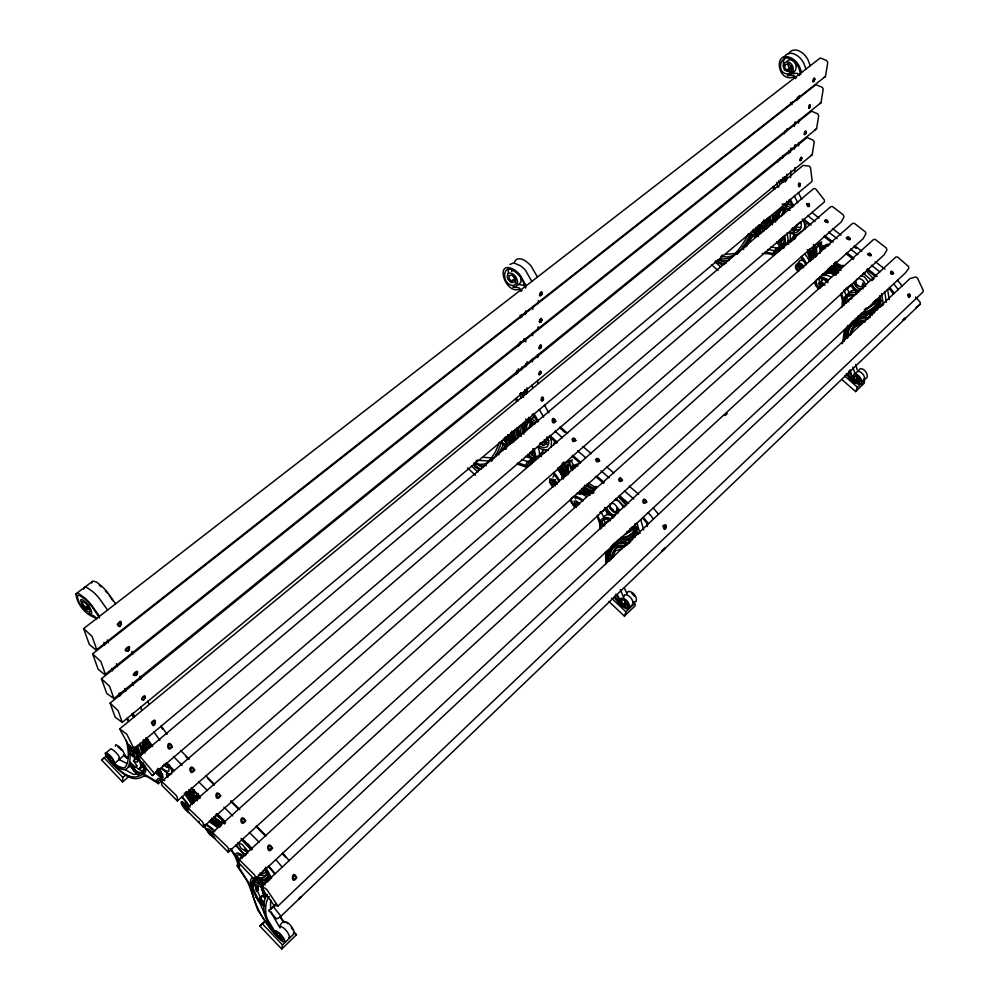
<?xml version="1.0" encoding="UTF-8"?>
<svg xmlns="http://www.w3.org/2000/svg" width="999" height="999" viewBox="0 0 999 999"><rect width="100%" height="100%" fill="white"/><g stroke="black" fill="none" stroke-linecap="round" stroke-linejoin="round"><path stroke-width="1.5" d="M607.08 562.362L607.08 556.48A41.371 19.93 47.7 0 0 606.543 551.298M177.335 800.936L177.347 797.264L176.036 795.204L161.638 781.418L161.713 785.152L177.335 800.936L841.295 221.928L843.993 216.883L843.443 215.01L832.442 206.481L830.818 206.643L161.638 781.418M525.724 366.77L525.736 363.661M525.786 341.895L525.799 338.786M525.861 313.898L525.874 310.789M527.085 364.635L527.097 361.563M785.152 182.043L785.226 177.173M786.45 180.944L786.887 174.101M818.868 278.684L819.779 282.68M532.43 361.838L532.455 358.753M532.617 335.664L532.642 332.58M532.804 309.478L532.817 306.406M790.521 177.585L790.971 170.742M543.394 399.15C541.695 394.081 540.846 404.22 543.531 399.088C541.733 391.895 539.235 405.369 543.431 399.675M537.762 357.517L537.787 354.433M538.049 329.782L538.086 326.71M538.324 303.609L538.361 300.524M293.306 932.966L294.505 932.741C292.994 927.197 284.578 914.997 279.757 926.198L280.045 927.609M190.921 793.056L192.832 796.028L192.245 796.54L189.548 792.369L189.798 791.058L192.532 791.558L197.34 799.5L196.753 800.012L197.153 798.501L198.926 798.613M187.562 807.504L187.5 811.126L203.284 827.072L863.099 238.749L865.896 233.741L865.346 231.88L854.27 223.277L852.609 223.426L187.562 807.504L202.148 821.478L203.446 823.538L203.284 827.072M198.214 798.725L198.227 797.776M799.175 270.504C796.153 269.218 795.941 262.725 800.162 264.698A3.284 2.185 48.6 0 1 802.01 266.508L801.71 268.419L799.687 267.382L799.724 265.759L801.348 264.335L801.31 265.959L802.634 267.02M615.222 551.323A31.693 15.572 46.3 0 0 613.448 557.03L612.25 558.166L612.325 554.47A30.907 15.172 46.4 0 1 617.732 547.564L623.613 547.265M810.102 261.463L810.139 259.553M613.448 557.03L613.523 553.334A30.882 15.197 46.4 0 1 618.943 546.428L624.825 546.128M608.915 554.932L609.69 551.173A39.673 19.493 46.3 0 1 615.559 544.205M530.232 452.11A11.176 5.495 49.7 0 1 530.269 452.784L531.905 454.657L531.93 453.833A13.624 6.693 49.7 0 0 531.568 451.261M531.905 454.657L533.616 452.397A13.611 6.706 49.7 0 0 533.241 449.825M863.885 287.337L862.986 282.917L861.937 286.276L860.364 286.8L856.767 284.965L855.519 281.194L857.592 278.733C862.012 277.834 865.434 282.38 865.658 286.426M520.067 318.082L520.192 315.16M770.067 224.6L770.591 216.608L769.267 219.58L768.868 226.748M771.403 223.489L771.515 220.717M521.565 317.495L521.69 314.573M525.237 314.585L525.374 311.676M547.04 436.813L546.103 439.622L544.63 439.772M212.512 832.617L212.312 836.126L228.272 852.247L884.028 254.895L886.925 249.937L886.388 248.077L875.211 239.398L873.526 239.535L212.512 832.617L227.285 846.777L228.571 848.825L228.272 852.247M520.104 344.43L520.279 341.646M523.726 341.546L523.901 338.761M798.376 263.586C797.926 260.177 802.397 259.403 804.357 261.551M798.488 264.398L799.737 267.957M772.377 214.847L772.989 222.128M518.531 346.291L518.706 343.544M773.701 213.736L774.312 221.016M843.843 305.682L843.293 298.251L841.295 293.082M122.827 777.422L104.108 757.791L101.611 759.977L122.502 781.905L122.827 777.422L125.974 774.762M600.049 529.32L599.525 522.839L597.627 517.869M516.433 374.413L516.758 370.479M518.019 372.727L518.356 368.781M129.346 649.013C129.146 644.929 124.138 651.548 128.009 650.836M521.565 369.842L521.803 367.207M801.822 158.479C801.523 153.421 797.926 164.348 801.473 159.553M806.118 132.343C806.093 127.173 801.985 137.737 805.581 133.754M810.439 106.019C809.402 100.762 807.105 113.312 810.351 106.169M542.057 293.656C542.182 287.275 536.763 298.813 541.358 295.192M814.797 79.533C814.759 74.076 810.576 85.115 814.235 81.019M541.72 320.292C541.583 313.923 536.613 326.099 541.271 321.466M541.383 346.641C541.495 340.622 536.276 351.648 540.709 348.102M541.046 372.702C540.809 369.23 537.612 375.986 540.384 374.126M806.205 223.414L804.894 229.096M145.155 697.839C145.167 694.342 140.384 699.55 143.519 699.725M518.044 437.874L517.357 430.706L518.194 427.909L518.881 435.876M820.092 253.334L819.879 248.351L818.768 245.742L819.754 244.88M214.585 818.218L220.954 823.638L223.376 820.579M222.977 821.815L223.089 820.841L216.221 815.072L216.408 813.673M794.605 171.453L795.042 167.407M816.133 256.144L815.946 250.487L813.411 244.543M816.782 255.569L816.583 247.427L818.656 245.092M846.49 296.466L847.651 293.843A17.732 11.938 46 0 1 850.499 292.445L856.343 292.357M855.544 374.101C857.841 365.821 869.917 379.17 861.925 381.78M855.756 375.112L856.081 377.21L857.679 378.821M858.303 371.453C861.175 362.375 873.476 378.871 863.373 379.17M790.559 242.37C790.771 231.868 811.038 234.603 802.784 219.743M781.168 216.171L783.541 210.202L787.249 208.441M782.504 215.047L784.877 209.078M783.828 213.936L786.213 207.967M764.035 219.705L763.736 231.643M842.469 343.706L844.018 333.129A34.903 22.79 47 0 0 844.255 329.845M844.267 341.321L845.379 333.766A36.688 23.964 47 0 0 845.591 328.546M788.698 153.671L789.185 150.612M797.065 100.15L797.539 97.09M790.271 152.56L790.996 147.952M794.38 126.411L795.104 121.791M798.725 98.714L799.212 95.629M794.405 149.213L795.142 144.593M798.563 123.064L799.05 119.98M798.513 145.879L799.013 142.795M812.162 154.77L814.235 142.008L813.223 140.185L807.142 137.55L110.115 703.134L115.21 717.232L122.29 722.377L812.162 154.77L810.738 155.507M816.57 128.834L818.705 115.672L817.681 113.811L811.5 111.189L101.436 678.733L106.743 693.431L113.936 698.563L816.57 128.834L815.134 129.608M821.003 102.71L823.213 89.148L822.177 87.263L815.883 84.665L92.607 653.883L98.127 669.193L104.583 674.512L105.432 674.325L821.003 102.71L819.542 103.534M825.474 76.448L827.746 62.487L826.685 60.552L820.304 57.967L83.616 628.596L89.373 644.542L95.929 649.899L96.778 649.662L825.474 76.448L823.975 77.31M859.19 324.076L856.28 325.686A28.047 18.594 44.7 0 0 851.198 334.091L850.249 334.965L850.886 331.168A27.335 18.132 44.7 0 1 857.629 323.226L865.221 321.903M851.198 334.091L851.835 330.282A27.323 18.144 44.7 0 1 858.578 322.34L864.822 321.091M847.689 331.743L848.601 328.221A35.102 23.289 44.6 0 1 855.831 320.142L863.348 318.044L867.631 318.119A8.954 6.006 45.2 0 0 865.658 320.13L861.463 320.354L854.257 323.002A35.564 23.564 44.5 0 0 847.701 331.743L847.377 332.03M508.441 268.893L508.229 273.102M115.522 603.733L106.905 591.595A20.654 5.569 50.7 0 0 100.887 585.489L96.591 582.13L93.032 580.968L75.936 593.856C76.773 603.92 85.315 614.335 94.855 617.644A2.672 0.687 50.6 0 1 96.578 619.43M281.743 949.05L282.53 944.942L294.643 933.191L296.466 934.752L281.743 949.05L259.752 925.973L265.047 920.916M779.62 239.373A9.89 6.581 50.1 0 1 779.557 240.047L779.407 240.834L780.993 241.708L781.168 240.859A12.05 8.017 50.1 0 0 781.168 238.311M780.993 241.708L782.479 239.735A12.038 8.017 50.1 0 0 782.479 237.188M790.296 105.332L790.871 102.41M791.957 104.545L792.532 101.611M857.716 380.144L859.802 379.732L860.102 378.696L858.828 376.273L857.017 379.145C856.755 382.829 851.735 376.061 855.481 375.437C859.652 374.737 862.936 383.141 857.479 383.141A4.745 3.059 44.6 0 1 854.307 381.63L847.202 373.401M83.754 589.11L84.977 587.087L86.488 587.275L92.807 591.658A20.717 5.47 50.7 0 1 98.826 597.789L107.505 609.939M800.236 185.04C798.201 191.059 797.639 179.683 800.174 183.978M91.783 583.016L92.083 581.605M786.288 131.643L786.887 128.834M814.709 79.908C814.797 75.799 811.837 83.991 814.422 80.682M267.72 875.923L267.794 875.199A12.263 2.947 48 0 1 268.007 874.375L267.794 871.877M810.364 106.381C810.226 102.285 807.716 111.101 810.177 106.706M806.043 132.692L806.143 131.955M801.747 158.829C802.035 155.195 798.925 162.088 801.298 159.865M842.02 307.08L842.432 300.537L841.17 295.754M784.327 133.729L784.939 130.956M552.884 477.097L554.258 475.274L556.206 475.549M551.123 447.09L551.548 441.546L549.537 435.801M777.771 162.25L778.408 159.578M553.883 444.717L554.482 442.207M779.707 160.315L780.356 157.642M541.957 294.081C542.307 289.161 538.149 297.702 541.595 294.867M782.454 158.092L783.104 155.407M541.62 320.691L541.808 319.955M541.283 347.028L541.47 346.303M540.958 373.077C540.709 366.183 536.488 379.707 540.996 372.902M531.031 422.814L530.606 427.048M528.271 418.394A22.015 11.214 50.2 0 0 530.544 420.229L534.278 416.208L532.092 414.448M530.544 420.229L534.278 416.208M239.36 859.777L238.549 862.674L254.583 879.47L905.469 272.864L908.853 268.269L908.441 266.408L897.614 257.018L895.866 257.005L239.36 859.777L254.308 874.687L255.482 876.66L254.583 879.47M505.831 441.845A2.585 1.261 50 0 1 504.37 440.422L503.796 439.235L501.261 442.594A193.419 90.01 53.3 0 1 493.331 458.941M563.836 461.95L566.733 468.668L565.159 463.836L566.957 462.425L569.43 462.3L572.377 459.715M743.656 249.475L743.843 248.801M567.894 464.098L568.993 473.289M516.033 277.297L512.037 281.243L509.028 278.808L509.053 275.662L512.087 275.075L515.459 278.571L515.884 283.629L514.398 285.252L512.062 285.427C501.136 283.679 502.609 262.163 514.335 271.278A15.447 8.342 52.8 0 1 519.842 276.348L522.814 280.719L525.511 287.762M604.12 517.182L604.894 515.746A20.067 10.027 47.2 0 1 607.454 514.76L611.888 515.147M604.058 519.055L605.069 522.889A4.046 2.023 47.5 0 0 605.756 523.676M607.392 514.185L608.94 512.312M145.03 698.251C146.678 691.233 137.625 701.648 143.868 699.587M821.315 281.056L821.727 279.782L824.15 279.283L827.896 282.729M821.653 282.093L822.152 284.24L824.212 284.203M806.031 132.467L805.631 133.516M879.595 296.703L878.933 298.713A22.627 15.435 46.5 0 1 874.425 303.746L867.507 308.691L864.31 309.553M118.556 759.053C121.828 757.529 113.961 749.824 110.901 748.75L105.182 753.533L106.781 757.18L110.627 762.037A35.864 7.942 49.5 0 0 118.007 769.205C124.763 775.511 133.791 782.342 143.357 776.31A45.604 10.277 48.9 0 1 148.102 777.122L158.366 783.641L162.462 780.132M624.437 616.171L625.948 611.825L634.865 603.171L635.277 605.631L624.437 616.171L608.953 601.535M800.162 185.414C798.9 188.449 798.051 182.505 800.062 183.716M627.285 592.682L628.096 591.458C632.754 590.909 637.562 596.89 636.263 601.336L633.279 602.06M801.36 259.977L802.297 258.354M126.224 740.346A222.727 48.551 50.9 0 1 125.399 766.895A42.62 9.428 49.7 0 1 122.865 767.856L118.519 766.383L112.725 762.624L108.204 756.917L110.652 758.229C107.218 757.929 114.798 764.385 113.099 760.439C112.437 757.529 103.996 751.173 107.742 757.704A6.056 1.324 49.5 0 0 110.689 761.413C119.68 767.669 109.977 753.134 105.906 752.884L105.357 752.996M542.007 293.918L541.495 295.055M541.67 320.529L540.834 322.078M573.039 469.455L575.362 466.845M541.333 346.853L540.834 347.939M114.685 763.386L124.775 754.682L122.727 750.636L119.218 746.777L115.872 744.63L115.297 746.216M783.478 204.87A19.393 13.312 51.1 0 0 785.601 206.381L788.773 202.947L786.712 201.498M785.601 206.381L788.773 202.947M815.946 250.487C812.437 248.601 815.296 243.132 819.43 243.893L821.727 241.883M855.619 391.608L857.467 387.262L864.497 380.444L864.172 383.291L855.619 391.608L841.895 379.52M753.508 229.183L750.399 233.966A171.803 108.466 55.7 0 1 739.322 251.86L737.125 254.408M134.053 748.838L126.786 734.203L119.668 728.895L803.121 165.409L809.115 166.059L810.489 167.532L812.175 180.969L811.138 182.168L134.053 748.838L128.771 745.541L119.668 728.895M790.371 67.62L791.882 65.709L788.398 69.293L786.413 69.718L784.727 67.832L785.239 64.698L788.511 63.711L791.508 66.721L791.171 71.678L789.372 73.489L786.887 73.976C775.424 72.165 780.906 52.21 791.445 59.653A13.499 9.728 55.6 0 1 796.453 63.936L798.888 67.857L800.649 74.463M792.195 67.395L788.024 71.491L784.527 70.08L783.141 66.021L784.065 63.461L786.063 62.025L788.623 62.088C792.744 63.749 794.38 68.869 792.419 72.765L790.172 75.037L787.449 75.562L789.36 74.088M835.389 262.175L833.99 264.136M849.175 293.082L851.086 290.934L855.269 289.71M590.159 487.674L593.244 489.822L596.341 486.301M594.705 488.511L595.292 487.237L588.486 483.204M855.931 289.997L855.644 291.983L856.717 294.156M163.861 765.446L162.338 765.858M792.519 240.21L793.493 238.224M129.445 649.263L128.734 650.424M529.695 461.151L531.643 458.291M823.301 246.403L820.666 248.701L821.078 251.548L822.701 249.25L825.349 248.189M192.432 788.76L192.17 790.072M604.245 509.19L603.359 510.814L599.85 512.35M805.756 133.429L805.094 134.378M843.006 265.21L840.246 268.344L834.177 265.434M841.383 267.32L842.194 265.934L835.626 262.887L836.263 262.188M514.56 261.925C516.408 256.968 522.602 258.666 525.786 261.251A17.283 9.466 52.9 0 1 531.181 266.084L537.4 276.985M265.634 868.818L265.884 870.429A30.245 7.268 48.3 0 1 264.098 873.188L260.24 874.799M168.369 776.061L167.757 777.06L168.431 774.874L169.842 775.062M793.318 236.663L794.455 234.852M776.26 249.837L780.419 245.454M849.125 286.176L847.951 287.974L844.018 290.097M269.218 896.59A241.97 55.657 46.2 0 0 265.959 914.023A44.193 10.015 47.6 0 0 267.57 919.417L276.661 934.477L281.73 938.785L279.495 935.151C282.317 940.384 274.638 933.029 277.023 932.192C279.345 933.029 286.301 940.971 281.843 940.209A6.244 1.386 47.8 0 1 278.546 937.387C272.003 928.546 263.536 919.167 263.836 907.442A245.442 56.468 46.2 0 1 266.433 896.003L267.395 894.605M784.277 57.093C786.438 52.535 792.357 52.373 796.103 54.97A15.147 10.964 55.7 0 1 801.036 59.041L803.596 62.7L805.931 68.993M785.251 57.642L783.416 61.214L783.566 65.747M788.573 53.821C790.733 49.276 796.653 49.088 800.411 51.686A15.122 10.989 55.8 0 1 805.331 55.744L807.879 59.403L810.201 65.684M230.095 848.563L235.065 856.368L237.45 862.362A29.421 6.818 48.5 0 1 236.875 865.596L246.241 879.632A45.991 10.415 48.4 0 1 249.962 887.724L257.854 910.326L270.804 929.382A36.988 8.367 47.8 0 0 278.409 937.949L282.717 941.632L284.99 941.982C285.027 935.913 268.369 922.939 278.546 937.387C265.347 923.988 255.082 907.641 251.373 888.935A48.352 10.952 48.4 0 0 248.501 882.342L238.536 866.882C240.185 860.289 234.091 854.182 230.981 848.8M263.212 890.196L262.712 893.118L265.197 898.051M543.119 441.795L540.809 443.032M491.608 461.176L492.32 460.252M567.057 462.187L568.856 460.776L571.328 460.639L573.488 465.422L578.696 463.698M664.722 548.801L662.512 550.786L664.735 548.813M721.84 255.657L722.377 254.995M634.827 526.361A25.649 12.987 47.5 0 1 631.143 530.731L625.124 534.652M629.158 531.88L630.856 529.807M214.273 836.762L209.74 833.815L204.633 826.535A9.191 2.148 48.6 0 1 205.045 824.799L206.893 825.536M795.067 226.798L792.432 228.384M798.051 224.251L795.416 225.849M801.023 221.716L798.376 223.314M586.438 484.802L587.125 484.278M129.858 766.47L128.634 767.394M519.155 284.066L521.016 282.03L520.741 276.461M794.18 238.436L791.208 241.346L793.755 237.937L795.828 237.225M661.875 550.811L664.934 548.089L661.8 550.936M793.031 72.827L795.291 70.554C797.252 66.671 795.629 61.538 791.495 59.89L788.948 59.828L786.937 61.264M300.911 896.615L299.101 898.301M136.239 675.461C141.958 665.172 127.235 677.659 136.364 675.187C140.172 669.917 131.306 674.637 136.014 675.424M849.013 371.004L854.307 381.63L855.843 380.157M128.247 650.886C133.941 640.259 119.093 653.096 128.371 650.599M275.549 904.107L268.768 910.551L276.76 918.955L280.956 916.245L920.304 304.108L920.204 302.322L915.471 296.978M259.752 925.973L265.871 921.365M268.768 910.551L275.961 905.032M277.934 906.068L922.789 292.158L923.326 290.584L917.369 277.897L915.646 276.948L909.989 278.546L260.951 887.037L273.701 904.844L277.934 906.068L267.045 889.897L265.135 888.173L260.951 887.037M137.412 757.841L139.211 756.156L140.822 757.304L153.284 772.152L154.158 773.963L152.285 775.549L137.412 757.841L813.91 188.424L815.621 188.823L824.412 200.05L824.462 201.885L152.285 775.549M264.298 902.372L259.578 897.601L260.264 899.612L262.999 902.172L260.065 900.736A4.92 1.124 48 0 1 257.58 898.026L252.447 886.787A54.957 12.775 47.7 0 1 255.195 879.083L262.55 880.881L266.571 879.982A5.432 1.299 48 0 1 266.945 878.808L267.695 879.008A5.607 1.336 48 0 1 268.344 877.659L268.993 877.996L269.668 876.51A11.976 2.885 48 0 1 268.968 874.512L268.931 874.125A12.25 2.96 48 0 1 269.031 873.526M609.427 561.213L608.965 553.746A46.803 23.014 46.2 0 1 616.258 542.557L625.549 541.258L631.455 538.161A4.62 2.323 46.8 0 1 632.504 536.475L633.441 536.376A4.758 2.398 46.8 0 1 634.939 534.34L637.936 534.128L634.914 523.688M873.65 311.263A4.071 2.76 45.3 0 1 875.012 309.39L875.998 309.128A4.196 2.847 45.3 0 1 877.871 306.818L880.718 306.456M266.758 880.394L266.845 879.707A5.432 1.299 48 0 1 266.808 878.608M267.233 878.533L268.182 879.145L268.269 878.471A5.607 1.349 48 0 1 268.918 877.122L270.092 877.846M628.571 543.806L628.458 543.169A8.779 4.396 46.7 0 1 630.494 539.71L632.13 538.174L633.141 538.698M632.367 539.947L631.655 537.962A4.62 2.323 46.8 0 1 632.717 536.288L633.841 535.988A4.758 2.398 46.8 0 1 635.352 533.953L637.911 534.477M869.792 317.482L869.754 316.858A7.755 5.232 45.2 0 1 872.414 312.999L873.825 311.563L874.262 313.024M856.992 318.194L866.97 315.372L873.813 311.114A4.071 2.76 45.3 0 1 875.174 309.24L876.323 308.828A4.196 2.847 45.3 0 1 878.196 306.518L878.845 305.981A8.954 6.106 45.1 0 1 879.108 303.758L879.295 303.259A9.166 6.256 45.1 0 1 880.169 301.998L880.544 301.661A9.016 6.156 45.1 0 1 881.418 301.111M263.324 886.65A11.826 2.785 48 0 1 263.836 884.19L264.66 883.378L260.976 881.393L255.432 880.032A46.566 10.827 47.8 0 0 252.635 884.415L252.759 887.824M624.338 546.778A10.052 4.995 46.7 0 1 626.111 544.567L626.71 543.98L622.539 543.256L615.559 544.205M864.972 321.129A8.891 5.957 45.2 0 1 867.169 318.581L867.631 318.119M263.049 885.339L258.242 883.728A36.264 8.417 47.8 0 0 255.781 888.186L256.818 891.47L258.466 889.922A37.188 8.666 47.8 0 1 258.254 885.376M881.83 305.444L881.193 306.044L879.595 295.816M268.956 874.387L267.819 875.461A11.976 2.885 48 0 0 268.531 877.572L268.993 877.984M636.026 531.043L634.852 532.455A62.288 31.394 48.2 0 1 624.55 539.785L617.17 540.409M879.17 303.609L878.059 304.907A54.957 37.35 47.6 0 1 866.145 314.023L858.266 315.846M268.531 877.572L269.668 876.51M635.676 534.44L636.038 533.379A10.152 5.145 46.7 0 1 635.988 531.181L636.101 530.719A10.39 5.27 46.7 0 1 636.763 529.582L637.087 529.295A10.152 5.145 46.7 0 1 637.824 528.933M609.69 551.173L610.901 550.049A39.66 19.518 46.3 0 1 612.162 547.065M725.037 415.584L727.334 413.474M871.902 280.619L874.187 278.509M238.536 866.882L240.547 865.034M905.294 318.094L902.896 320.155L905.007 318.194M778.533 210.452L783.316 207.355M863.236 288.786L859.053 288.574A6.593 4.508 46.6 0 1 855.169 285.364L853.795 282.817L855.082 281.643L856.293 282.954M542.457 453.783L545.666 452.16M904.507 319.106C901.71 321.753 907.554 316.358 904.732 319.031M578.821 504.27A3.721 1.836 48.1 0 0 576.635 502.41L575.337 503.084L577.01 505.269L579.058 503.421L578.296 502.859M823.338 284.852A3.297 2.198 47.6 0 0 821.315 283.279L820.042 283.529L820.541 285.689L821.265 286.151L822.876 284.703M220.954 823.638L223.277 821.565M593.244 489.822L595.741 487.574M213.611 817.394L216.508 814.809M834.165 264.186L836.438 262.163M580.019 494.218L581.68 492.744A13.199 6.606 48 0 1 582.13 491.683A13.212 6.593 48 0 0 580.019 494.218L577.147 493.169L576.323 493.906L580.007 492.045M823.288 273.801L821.415 275.424L824.949 275.474L826.235 274.313A11.663 7.867 47.3 0 1 827.734 272.215M552.297 482.355L555.357 479.832L552.297 482.355L555.282 486.001M196.753 800.012L195.192 797.09L197.827 794.792M575.624 467.619L573.226 468.306L571.977 470.379L571.178 467.445L573.563 465.359M553.446 486.338L550.536 481.293L551.473 480.069L553.558 480.656A3.709 1.823 48.8 0 1 555.606 482.742L555.581 484.615L553.496 483.279L555.569 481.456L556.231 482.23M799.687 267.382L801.31 265.959M563.124 479.195L562.237 477.622L563.061 476.885A26.736 13.137 48.9 0 0 557.604 469.243M821.078 251.548L820.891 247.602L819.43 243.893M192.532 791.558L194.58 789.772M188.549 809.877L183.853 805.107L185.752 803.433M799.712 269.143L798.563 266.621L800.187 265.197M516.97 463.998L526.81 467.27L534.278 460.851M762.249 253.471L768.693 253.758L773.788 255.182L779.645 250.15A22.015 14.673 48.8 0 1 780.406 248.326M783.753 243.556L781.58 243.294A3.546 2.36 49.8 0 1 779.632 241.483L780.943 240.359M156.831 770.629A13.099 3.047 49.3 0 1 157.068 771.253L158.991 773.463L161.301 771.49M164.723 765.634L167.108 767.419L169.443 765.421M539.622 443.281A7.393 3.709 49.6 0 0 541.083 444.318L543.556 445.467L546.94 442.569L544.093 439.985M791.658 230.407L794.105 231.194L796.74 228.933L795.341 227.984M137.887 774.7L139.161 774.387L134.228 770.778L130.282 764.56L129.87 765.446L134.053 771.228L137.887 774.7L139.011 773.75L133.491 774.437L124.75 769.455M142.233 772.339L144.056 771.028M122.502 781.905L129.071 776.335M139.286 768.681L140.871 768.194A35.227 8.017 49.6 0 0 140.434 760.838C128.996 740.821 137.313 755.444 140.247 763.311A36.126 8.204 49.6 0 1 139.286 768.681L140.971 767.244A36.101 8.242 49.6 0 0 142.045 766.27M916.095 307.655L920.304 304.108M508.966 443.531L507.492 439.248L510.289 438.024L511.825 442.619M758.278 236.676L757.23 229.895L759.889 228.659A8.704 5.769 50.9 0 0 760.364 228.396M475.736 461.463L477.572 459.915M131.718 750.611L129.808 752.21L130.632 753.458A3.022 0.687 49.5 0 0 132.268 755.194L133.491 755.893A3.509 0.799 49.5 0 0 133.591 755.132L133.354 754.607A57.368 13.449 49.2 0 1 128.834 744.792M140.422 756.78L136.189 749.487L135.315 750.224A11.526 2.66 49.5 0 1 134.241 752.697L132.48 750.674L134.216 749.225M507.405 439.797L506.268 439.685L505.919 438.074L507.992 436.513M759.677 226.686A6.731 4.471 50.9 0 1 757.679 227.485L756.193 228.721A6.743 4.458 50.9 0 0 759.24 225.986L758.865 224.837M507.405 439.797A9.84 4.82 50.2 0 0 510.089 436.188L510.739 435.664L512.612 440.534M756.006 228.808L756.131 230.294L757.329 230.245A8.716 5.769 50.9 0 0 760.763 226.174L761.263 225.762L762.499 230.419M148.177 740.808L145.779 742.806L145.667 741.87L148.539 739.46M279.757 926.198C284.353 926.91 288.649 932.816 289.76 937.349L288.574 937.561M101.611 759.977L106.219 756.043M824.5 245.429L822.477 247.115L820.903 242.607L817.082 243.781M820.666 248.701L824.774 246.453L828.146 246.141M571.178 467.445L574.812 465.784L578.046 465.959M99.563 617.969L91.196 605.531A18.469 4.783 50.7 0 0 85.015 599.15L79.495 595.342L77.447 595.679C77.522 602.622 83.304 609.865 89.598 612.399L90.285 611.288L88.312 606.381L84.403 602.11L82.093 601.798L83.104 604.77L86.351 607.929L88.899 604.932M798.563 266.621L799.724 265.759M509.977 264.423L513.536 262.912L520.142 265.559A17.333 9.428 52.9 0 1 525.536 270.404L531.793 281.318M784.09 247.889L780.119 248.514L776.86 250.387A22.078 14.623 48.8 0 0 773.788 255.182M511.5 271.353L513.236 270.13M195.192 797.09L197.702 796.702L200.424 797.851M143.594 699.937L144.218 699.35M75.936 593.856L78.372 593.443L84.665 597.864A20.779 5.382 50.7 0 1 90.697 604.02L99.425 616.196M543.618 450.187L541.246 452.897L541.346 456.58M534.952 423.851L531.793 421.903L530.307 422.789L528.896 428.484M540.459 348.339C538.136 349.238 540.771 343.693 541.421 346.278M540.784 322.028C538.399 322.889 541.108 317.232 541.758 319.917M790.896 69.281L792.382 68.394M805.182 134.228L805.019 132.417L806.143 132.018M822.639 274.375L827.284 272.602L830.956 272.665M823.688 246.141L829.957 244.555M183.853 805.107L184.453 804.769L187.238 808.166L186.688 806.48A4.346 1.011 48.9 0 0 184.365 803.958L182.018 803.121L187.4 810.426M788.423 241.558L790.234 239.523L790.271 233.441M846.265 288.049L850.211 285.926M167.557 772.639L166.446 774.4L167.245 776.648M627.397 604.133L628.171 603.746M858.578 320.429L855.206 322.115A35.539 23.564 44.5 0 0 848.638 330.856L848.238 337.225M259.84 873.089L262.675 873.126M849.025 295.304L846.665 297.365L847.439 300.487A3.584 2.41 46.5 0 0 848.75 301.76M528.459 420.217L525.524 422.34A18.556 9.316 49.7 0 0 524.8 423.564M784.352 208.117L782.317 209.103A15.547 10.539 50.1 0 0 779.008 215.085L779.008 217.77M860.301 316.034L858.253 317.008A41.384 27.522 44.3 0 0 854.532 319.68M541.333 453.608L542.045 453.271M792.856 239.56L795.154 238.636M778.021 187.138L779.045 186.738M617.669 544.917L615.646 545.691A40.172 19.73 46.2 0 0 610.526 553.434L611.026 559.715M824.687 272.977L826.235 272.377M821.265 286.151L822.602 285.639M860.838 381.306L859.015 381.655A4.745 3.059 44.5 0 1 856.892 380.919M828.745 272.19L827.509 272.652A11.676 7.867 47.3 0 0 824.949 275.474M144.493 770.416L141.346 770.491L138.436 769.205A4.808 1.086 49.4 0 1 136.014 766.77M825.873 244.668L827.397 244.143M779.632 241.483L782.317 240.584M140.971 767.244L142.582 766.745M817.794 278.596L820.129 278.309A22.428 14.898 47.2 0 1 828.071 281.119M865.596 308.366L868.78 307.505L875.698 302.547A22.602 15.447 46.5 0 0 880.219 297.515M861.638 324.076L855.331 326.573A28.059 18.594 44.7 0 0 850.249 334.965M756.093 234.89L756.817 234.703A4.458 2.935 50.6 0 0 758.016 232.854L757.779 230.557M880.806 306.643L878.196 306.518A8.954 6.106 45.2 0 1 878.471 304.358L878.658 303.858A9.166 6.256 45.1 0 1 879.52 302.597L880.843 299.338M486.288 465.571L481.618 466.058L474.113 463.848M577.01 505.269L578.221 504.957M592.619 488.086L591.458 488.386L584.702 485.289M631.043 605.581L632.779 604.72C634.053 600.274 629.245 594.305 624.587 594.83L623.801 596.99M729.108 260.339L723.763 260.964L717.906 259.852M861.75 312.949L866.645 311.563A53.384 36.326 47.6 0 0 876.647 304.645M860.489 314.136L865.371 312.762A53.422 36.301 47.6 0 0 880.419 297.153M799.949 229.72L795.429 230.057L792.806 227.859M533.578 453.221L531.131 453.733A4.008 1.973 49.5 0 0 533.266 455.844L534.765 456.431M792.232 71.279L789.759 71.766L787.125 70.829M818.768 245.742L816.033 247.265L815.621 250.774M124.613 755.094L123.501 754.919M784.852 243.968L786.625 243.369L787.612 241.77A17.483 11.663 50.2 0 0 787.961 238.237L786.912 233.067M750.062 242.045L749.1 242.17A5.982 3.909 50.2 0 0 747.589 244.43M747.452 244.231L746.503 244.355A5.982 3.896 50.2 0 0 745.778 244.892M621.728 549.013L615.971 550.561A31.718 15.547 46.3 0 0 612.25 558.166M533.678 461.301L529.058 462.899A24.938 12.2 48.9 0 0 526.81 467.27M851.76 298.788L850.973 298.876A12.213 8.204 46 0 0 848.85 299.625L848.188 300.05L850.137 298.439A12.213 8.204 46 0 1 852.259 297.702M620.704 537.512L625.249 536.875A60.502 30.557 48.2 0 0 634.003 531.443M547.852 449.962L542.494 449.562L537.512 446.815M619.068 539.035L623.613 538.399A60.552 30.507 48.2 0 0 635.426 527.285M863.411 273.439L865.209 273.276M860.501 276.074L864.247 276.573L868.206 281.755M784.365 244.081L788.935 244.081M783.641 246.441C779.045 246.316 774.375 249.076 772.851 253.521L764.984 251.948M626.997 531.505L629.208 531.343M537.087 456.493L538.711 456.143L539.435 454.682A19.755 9.765 49.7 0 0 539.248 451.173L538.086 447.202M824.35 272.452L831.368 273.301L836.188 275.2M501.248 451.398L500.362 451.373A6.743 3.247 49.8 0 0 499.25 453.434M215.472 838.636L209.653 834.502L203.209 825.324M826.235 220.092C822.914 220.642 829.02 223.863 827.472 220.754M610.089 520.854L609.34 520.816A13.824 6.893 47.2 0 0 607.392 521.253L605.169 523.089L605.744 522.752A13.824 6.881 47.2 0 1 607.704 522.327M860.351 290.572L857.442 290.047A6.606 4.495 46.6 0 1 853.558 286.838L852.184 284.29M800.761 227.672L795.941 226.748M755.544 233.441L754.532 233.229A2.285 1.511 50.6 0 1 753.209 232.005L752.784 230.881M796.166 234.952L788.348 232.742M614.86 499.812L618.568 500.874L623.151 506.668M536.638 456.531L538.761 456.68M534.989 459.915C531.043 459.028 526.348 461.188 525.661 465.459L517.894 462.749M770.853 246.953L777.859 248.202M767.931 249.45L775.786 250.999M791.22 73.526L797.352 73.327L799.462 75.562M829.807 267.894L838.81 270.904M625.074 545.691L621.041 545.267L614.435 546.828A40.197 19.705 46.2 0 0 609.315 554.557M787.924 209.153L783.016 209.241L779.357 211.763A14.61 9.878 50.1 0 0 776.448 216.908L776.473 220.379M827.534 269.842L830.032 270.142A27.547 18.457 47 0 1 835.152 271.591M826.235 271.004L828.733 271.303A27.572 18.444 47 0 1 836.513 273.938M628.621 605.644L627.672 605.531A5.345 2.547 46.2 0 1 626.623 605.132M725.461 254.37L734.615 253.571A32.418 20.929 51.5 0 0 738.323 251.423M719.655 259.228L728.795 258.466A32.517 20.854 51.4 0 0 733.553 255.357A169.418 106.968 55.7 0 0 748.388 233.853M829.432 267.407L832.916 267.907M828.134 268.569L835.164 270.292L838.661 272.19M827.959 269.817L834.714 271.491L838.061 273.326M831.867 265.584L838.236 267.457M830.893 266.458L841.096 270.392M505.919 438.074L506.093 438.099A7.617 3.721 50.2 0 0 508.603 435.789L508.079 434.577M264.048 903.933C257.455 901.273 254.058 893.955 251.673 887.674A57.255 13.312 47.7 0 1 252.672 877.771M853.945 296.091C850.499 294.792 842.831 296.915 846.165 301.661A3.584 2.41 46.5 0 0 846.765 302.36M869.967 317.47L864.297 317.158L856.78 319.255A35.077 23.302 44.6 0 0 849.55 327.335A41.384 27.522 44.3 0 1 852.959 321.328M867.157 318.569L868.531 318.818M819.804 276.86L821.265 277.135M787.449 75.562L793.581 75.312L796.603 77.785M134.378 747.152L134.728 747.227A10.077 2.348 49.6 0 0 135.514 746.678M720.903 256.456L727.359 257.005L731.705 256.019A32.468 20.892 51.5 0 0 734.265 254.708M877.584 309.565L876.36 309.24M877.422 309.715L876.198 309.39M617.544 513.636L614.647 512.674A7.48 3.796 47.5 0 1 610.426 508.878L608.728 506.118L613.161 509.74M615.471 515.534L612.574 514.572A7.492 3.784 47.5 0 1 608.354 510.764L606.655 508.004M547.564 444.505L543.768 442.857M506.768 443.568L508.241 443.656A5.032 2.448 50 0 0 509.04 442.732M525.362 456.381L532.267 458.641M521.628 459.565L528.546 461.838M869.605 253.446C865.334 254.458 873.963 256.718 869.492 253.271C863.423 253.996 874.774 258.504 869.967 253.484M848.526 237.15C844.617 236.975 850.873 241.184 849.437 237.737M517.494 284.54L523.426 285.14L525.824 287.737M545.741 449.962L548.251 450.586M582.917 487.962L589.385 490.484L593.406 493.231M533.778 422.852L529.058 422.24L525.924 424.275A16.546 8.292 49.7 0 0 523.876 429.046L524.413 432.542M162.15 780.319L158.866 780.369A29.221 6.743 49 0 0 158.366 783.641M855.032 295.042C850.374 292.657 840.509 295.954 845.166 302.222A5.107 3.434 46.5 0 0 846.028 303.221M262 886.313L257.667 885.851A37.213 8.629 47.8 0 0 256.818 891.47M483.017 457.33L491.633 457.842A36.464 17.408 50.6 0 0 492.794 457.442M579.77 490.684L582.23 491.358A31.181 15.435 47.8 0 1 590.134 495.154M580.357 492.22L587.512 494.93M479.358 460.402L487.949 460.926A36.526 17.333 50.5 0 0 492.045 458.504M126.923 763.523L119.243 759.615M258.741 874.712L262.35 875.586A71.229 17.145 48.6 0 0 267.332 874.387M581.406 488.399L592.107 493.593M256.493 876.81L260.09 877.684A71.291 17.045 48.6 0 0 266.671 871.453M581.406 489.622L590.521 493.856M585.014 485.564L587.512 486.326M583.766 486.688L594.205 492.132M789.997 231.818C796.253 235.514 803.371 228.846 800.786 222.278M782.167 204.083L791.046 207.617M610.177 519.98C606.942 517.819 599.288 519.742 603.433 524.388A4.058 2.023 47.5 0 0 604.882 525.861M629.308 543.281L623.763 542.107L616.77 543.069A39.66 19.518 46.3 0 0 614.135 544.717M858.815 292.183L853.296 288.973L850.723 285.102M626.098 544.555L627.472 545.004M832.879 273.064L834.827 273.714M574.25 495.754L575.711 496.241A27.035 13.274 47.9 0 1 582.954 500.037M834.315 263.848L841.058 266.945M782.03 206.918L790.209 210.339M525.524 419.13L531.793 421.903M474.05 462.899L480.269 464.385L484.265 464.036A36.588 17.27 50.5 0 0 488.336 461.613M635.177 536.913L633.94 536.413M634.964 537.1L633.728 536.6M874.674 312.188L873.688 311.8A7.742 5.232 45.2 0 0 873.176 312.013M872.414 312.999L873.401 313.374M726.148 263.137L719.617 259.94M724.537 264.498L718.006 261.288M255.307 877.447L261.276 879.232A73.339 17.545 48.6 0 0 267.707 875.923M580.257 492.182L581.68 492.744M611.088 519.093C606.705 515.609 596.803 518.556 602.547 524.8A5.782 2.872 47.5 0 0 603.521 525.924M746.153 245.329L747.215 245.779M745.916 246.878L743.893 246.553A5.994 3.896 50.2 0 0 742.382 248.813M826.473 220.005L827.384 220.504M826.897 220.317C820.254 219.243 830.818 225.861 827.209 220.517M848.863 237.3C841.133 237.038 853.67 242.857 849.337 237.475M857.916 285.814L853.795 282.817M546.578 439.635L549.05 440.771M544.467 441.433L546.94 442.569M538.973 446.128L543.756 447.777L547.327 446.74L548.863 443.244L547.976 438.074M788.286 204.133L792.719 206.206M614.21 516.92L608.391 512.874L604.645 507.455M586.85 484.428L593.831 488.548M789.185 209.39C785.414 206.631 780.132 208.366 777.197 211.576A16.396 11.089 50.1 0 0 775.137 216.246L775.624 222.178M722.302 264.91L720.004 263.773A27.36 17.557 50.9 0 1 715.509 260.851M892.282 271.753C887.724 270.941 894.792 276.099 892.594 271.965M137.962 760.102L134.977 758.691A7.867 1.798 49.3 0 0 134.515 759.415M132.48 750.674L132.642 750.749A8.916 2.06 49.5 0 0 133.966 749.4L133.154 748.139M630.494 539.71L631.505 540.234M483.154 467.719L478.708 465.172M481.118 469.43L474.425 465.284M148.988 743.318L145.429 741.845L142.795 742.831A21.841 5.182 49.3 0 0 143.119 746.49L144.83 750.261M838.723 267.02L841.27 268.394M128.446 758.054L124.188 755.481M505.644 449.2L503.658 448.601A6.731 3.259 49.8 0 0 502.659 449.725M266.92 895.304L265.934 894.667A3.097 0.724 48 0 1 264.223 892.919L263.112 891.158A3.596 0.837 48 0 1 263.261 890.421L263.586 890.496A58.042 13.736 48.4 0 0 264.41 890.821M499.025 454.782L497.04 454.17A6.756 3.234 49.8 0 0 495.941 456.218M246.141 854.819L243.444 853.046A8.829 2.11 48.4 0 1 238.786 848.263L236.538 845.229M164.81 780.631L158.329 778.321L156.943 779.57L156.88 781.655L145.829 775.099A47.94 10.802 48.9 0 0 142.07 774.7C129.208 782.292 118.968 769.155 110.689 761.413C114.985 764.572 125.175 775.199 128.609 765.983A225.874 49.238 50.9 0 0 129.932 753.533L128.696 745.117M533.99 417.332L536.288 418.693M531.843 419.143L536.426 421.865M150.674 744.992L146.628 743.019L144.68 743.93A19.468 4.62 49.3 0 0 144.493 747.677L146.016 751.036M264.51 905.906L260.751 903.096L256.069 896.64L258.129 900.861L263.374 906.031M211.488 819.043L220.729 826.148M863.386 273.114L871.428 280.382M534.328 422.839C531.318 420.317 526.336 420.716 523.813 423.763A18.569 9.303 49.7 0 0 522.514 428.184L523.863 434.24M209.365 820.841L211.601 822.214A36.601 8.566 48.5 0 1 218.369 827.322M210.314 822.414L217.058 827.097M479.058 469.518L476.698 468.056A30.782 14.548 50.2 0 1 474.325 466.371M156.294 773.326L159.478 775.399M211.413 819.63L219.867 826.173M210.739 820.092L219.867 827.022M820.891 287.312L818.418 283.654L819.892 281.73L822.427 282.467L824.999 285.339M136.189 765.646L137.213 766.058L133.454 760.876L137.238 762.112L137.924 761.176L136.601 756.505M211.8 818.156L221.079 825.436M117.707 746.453L122.028 750.536M592.082 487.824L595.079 489.797M243.406 856.842C240.622 853.583 234.041 853.958 239.111 858.678A4.77 1.124 48.3 0 0 239.922 859.615M206.006 824.013L207.342 824.912A31.706 7.343 48.5 0 1 214.485 830.606M263.823 884.165L265.097 885.014M794.105 231.194L791.483 228.983M269.655 879.732L268.469 878.883M269.368 879.994L268.182 879.145M287.138 923.263L287.824 923.725M820.079 288.486L816.882 285.277L815.958 281.281A6.918 4.62 47.6 0 1 816.907 279.233M784.028 203.734L786.088 205.207M625.986 602.522L623.626 599.163M615.946 498.439L624.8 506.943M789.285 67.52L787.437 64.348M243.906 856.33C239.723 852.135 231.443 851.036 238.499 858.778A6.793 1.598 48.3 0 0 239.648 860.102M124.525 756.355L126.386 757.692M266.483 895.928L266.396 895.866A5.182 1.211 48 0 1 263.536 892.931L261.676 889.997A6.031 1.411 48 0 1 261.9 888.748L262.4 888.86A74.013 17.595 48.5 0 0 263.449 889.272M576.81 506.381L574.462 503.958L574.1 501.136L576.373 500.986L579.682 503.808M808.953 203.996C804.769 202.71 810.813 208.841 809.202 204.258M161.788 768.131L166.221 771.078L168.843 771.228L169.031 768.506L166.696 763.511M789.01 67.907L790.284 68.869M245.517 855.681L235.639 845.366M144.356 740.709L151.598 746.565M214.023 816.757L221.054 822.664M819.043 218.157L811.962 212.375M832.467 228.559L841.021 235.177M854.457 245.567L861.775 251.236M875.211 261.638L884.977 269.193M853.82 246.616L856.268 248.501M815.072 221.578L807.979 215.772M828.521 232.005L837.075 238.636M850.536 249.063L857.866 254.757M871.315 265.185L879.882 271.815M811.088 225L803.983 219.181M824.55 235.464L833.129 242.12M846.59 252.572L853.945 258.279M867.407 268.731L877.209 276.348M809.252 225.1L802.16 219.106M823.938 236.501L831.28 242.208M845.978 253.621L853.321 259.328M866.782 269.78L875.349 276.436M543.556 445.467L540.709 442.869M161.85 773.763L162.6 774.362M217.782 819.617L219.73 821.153M576.198 507.43L572.652 503.746L571.178 499.6A7.83 3.871 48.1 0 1 572.564 497.19L574.787 497.24A25.35 12.45 47.9 0 1 582.854 501.236M267.22 881.867L266.221 881.056A10.34 2.448 48 0 0 265.547 883.528M528.633 417.332L530.831 419.105M514.71 278.097L512.45 274.588M83.616 628.596L92.058 636.388L96.778 649.662M99.238 585.164L101.211 586.775M631.868 593.493L634.353 596.253M92.607 653.883L100.899 661.575L105.432 674.325M101.436 678.733L109.578 686.338L113.936 698.563M110.115 703.134L118.107 710.639L122.29 722.377M513.211 279.458L514.585 280.619L514.098 282.305L510.988 282.58L507.804 278.983L507.217 276.735L507.729 274.226L509.465 273.014L511.95 273.414C515.934 275.624 518.543 280.394 517.257 284.915L515.409 286.95L512.849 287.138L518.768 287.7L522.077 290.634M147.577 741.308L149.887 743.244M189.31 812.861C179.845 806.917 177.347 793.518 188.574 808.278M567.582 433.416L560.114 426.723M582.979 446.603L591.283 453.696M606.68 466.883L613.798 472.964M629.208 486.151L638.686 494.268M562.4 430.332L564.76 432.367M562.4 437.749L554.994 431.093M577.609 450.786L585.789 457.804M600.998 470.841L609.19 477.859M624.387 490.896L633.741 498.926M557.267 442.157L549.85 435.489M572.489 455.244L580.694 462.287M597.09 476.373L604.12 482.417M619.343 495.492L628.708 503.546M556.83 443.131L549.325 436.363M572.052 456.206L580.244 463.249M595.466 476.323L603.658 483.366M618.881 496.453L627.072 503.496M714.972 261.9L720.604 266.845M844.592 375.936L857.467 387.262M711.45 264.648L718.044 270.467M221.628 821.278L224.713 824M867.132 272.028L873.451 278.646M160.814 768.318L168.294 773.775L171.553 773.963L171.791 770.604L168.906 764.397M241.408 839.497L251.361 849.999M471.441 465.909L477.834 471.94M611.475 598.151L625.948 611.825M467.569 467.894L475.412 475.312M619.43 497.902L626.523 505.506M167.108 767.419L163.961 764.198M559.59 427.609L561.463 429.42M143.319 739.585L145.667 741.87M86.751 606.58L88.399 609.527L85.939 608.903L82.143 604.582L80.544 600.062L81.568 599.4C86.751 601.947 90.659 607.28 91.846 612.911L90.984 614.298L88.936 613.736L93.993 615.971L96.778 618.518M189.186 759.178L180.632 750.461M205.694 775.611L214.498 784.365M230.994 800.798L239.797 809.565M256.306 825.998L266.209 835.863M185.814 756.643L188.012 758.84M207.804 778.546L214.398 785.114M230.894 801.548L238.599 809.215M256.194 826.735L264.985 835.501M182.093 765.271L173.526 756.53M198.614 781.78L207.43 790.571M223.963 807.08L232.767 815.883M249.3 832.379L259.216 842.282M173.801 770.254L166.371 762.624M191.234 787.712L199.95 796.44M217.382 813.898L225.012 821.528M242.445 838.985L252.248 848.813M173.789 771.053L166.209 763.261M191.433 788.723L200.25 797.552M216.795 814.123L225.612 822.951M241.046 838.423L252.073 849.462M818.243 288.624L815.758 285.664L814.585 282.242M264.822 897.814L261.775 895.541L261.838 896.64M574.437 507.305L570.004 500.362M124.263 754.807L127.397 758.079M279.77 917.307L284.99 922.751M294.38 932.567L296.466 934.752M124.013 754.882L127.123 758.129M282.23 920.229L284.303 922.389M262.824 924.275L282.53 944.942M798.526 271.478C789.984 265.859 801.448 258.167 803.683 267.645M552.971 487.212L549.612 482.592L549.8 478.871L553.583 479.408L557.38 484.128M212.924 832.979L209.328 829.407L207.505 828.833L208.666 831.493L212.4 834.877L209.016 830.456L209.99 830.768A4.371 1.024 48.6 0 1 212.35 833.141L213.049 834.053M273.701 907.179L280.956 916.245M247.602 843.718L252.372 849.237M873.788 274.638L875.561 276.711M857.292 377.747L858.566 380.169L857.392 381.743C852.197 380.819 851.46 373.988 850.087 369.78M198.838 821.328L199.413 822.065M612.812 518.256L611.276 514.835M188.649 789.884L190.272 792.057M152.735 746.39L146.653 737.986M186.189 791.807L193.569 803.059M152.098 746.478L145.817 737.786M185.814 792.219L192.919 803.034M159.927 740.334L153.883 731.942M186.838 791.87L193.731 802.884M184.303 793.218L191.246 803.558M167.083 734.315L161.064 725.923M614.435 596.153L622.464 605.431A5.345 2.535 46.2 0 0 625.736 607.417L627.971 606.88C628.995 603.783 625.124 598.476 621.84 599.912C620.504 602.459 626.198 607.03 624.787 602.047L626.361 604.645L625.449 606.018L621.99 603.733L617.37 594.892M614.123 597.252L615.396 598.975A31.618 15.197 46.2 0 0 622.015 606.231L626.286 608.828L629.27 608.116C630.531 603.658 625.736 597.702 621.066 598.201L620.292 600.362L622.464 605.431L615.859 594.068M109.353 595.566L112.899 600.624M129.92 753.383L130.007 753.496A5.07 1.161 49.5 0 0 132.73 756.405L134.778 757.567A5.894 1.349 49.5 0 0 134.965 756.293L134.603 755.519A73.414 17.345 49.1 0 1 132.243 751.011L131.543 749.562A75.4 17.82 49.1 0 1 129.72 745.429M523.613 397.452L520.741 392.732M848.738 371.928L850.286 374.15M846.141 373.788L847.789 376.148A28.034 18.257 44.5 0 0 853.72 382.542C874.849 391.508 848.376 359.303 854.307 381.63M161.076 726.972L162.812 729.457M268.032 881.717L267.045 880.156M132.193 714.285L133.729 716.47M131.681 714.16L133.142 716.246M279.945 927.796L272.402 914.809A44.106 10.152 47.6 0 1 271.328 911.887M247.802 851.148L242.233 844.455L238.049 842.594L240.747 847.901L245.704 851.435L245.18 848.688L247.802 853.296M134.216 748.601L135.315 750.224M189.473 792.107L194.842 801.248M291.458 927.621L292.807 929.857M188.574 793.069L193.931 801.747M562.812 462.662L566.071 468.444L567.682 474.962M561.863 463.923L566.645 474.438M240.072 854.769L241.371 856.605A4.758 1.124 48.3 0 0 242.183 857.542M145.105 753.134L140.21 743.98M143.943 752.659L139.498 744.942L142.47 753.995M283.304 921.178L280.819 917.244M158.966 768.706C160.864 770.741 166.571 782.03 159.94 776.872A6.706 1.561 49.2 0 1 156.518 773.226L155.544 771.89L157.143 773.176A4.695 1.099 49.2 0 0 159.54 775.736L161.95 776.573L157.992 768.281M560.014 466.57L564.635 476.535M538.536 421.503L534.053 413.811M537.624 421.89L532.979 413.948M560.739 465.896L565.534 476.261M264.822 868.368L270.454 878.795M548.863 412.812L544.418 405.144M543.718 417.145L539.248 409.465M557.879 467.682L562.699 477.435M561.413 465.347L565.834 475.961M265.559 867.144L271.641 878.071M192.445 804.295L188.761 798.438A36.264 8.429 49 0 0 185.09 793.293M501.311 442.42L501.361 442.52A4.333 2.098 50 0 0 503.808 444.905L506.143 445.417A5.032 2.448 50 0 0 507.005 443.731L506.868 442.919A62.45 31.181 49.1 0 1 505.719 438.349L505.432 436.85M264.423 913.448L258.853 900.773M139.298 756.543L136.488 751.673A11.626 2.685 49.5 0 0 136.189 749.5M808.828 249.675L812.199 259.103M793.693 206.144L790.321 199.375M792.844 207.018L789.16 199.663M809.702 248.863L813.186 258.679M801.722 199.388L798.363 192.645M797.714 202.76L794.355 196.004M126.698 718.293L128.197 720.966M127.884 719.043L129.258 721.528M132.73 715.059L134.091 717.544L132.655 714.173M157.155 769.342L157.667 770.266A15.959 3.709 49.3 0 1 158.754 772.714L158.991 773.463M523.226 392.545L524.313 394.568M521.366 392.619L523.014 395.641M601.061 511.825L603.721 517.307M597.352 515.197L600.037 520.679L601.623 528.196M604.745 508.466L607.404 513.936M197.964 793.443L198.414 794.28M192.832 796.028L194.693 799.575M192.245 796.54L191.109 793.343L191.92 792.781L194.805 796.041L197.115 800.911M623.576 597.277L620.242 589.647M195.854 798.563L192.919 792.619M627.072 593.918L624.4 588.161M553.359 481.83L552.672 480.194M619.405 510.089L614.822 504.295L612.837 503.346L609.927 503.946L609.889 507.33L611.201 509.378L614.947 511.75L616.395 511.463L616.945 508.229L618.443 512.812M509.34 434.665L510.114 436.201M146.903 750.299L145.367 746.94A19.456 4.633 49.3 0 1 145.567 743.181L147.253 749.362M511.251 433.079L513.873 439.473M140.335 756.53L136.339 747.776M521.041 291.421L520.716 290.759A2.235 1.211 52.6 0 0 519.18 289.335C504.62 294.38 494.055 258.204 514.46 269.892A17.37 9.378 52.8 0 1 519.867 274.75L526.148 285.689M750.486 233.766L750.536 233.866A3.834 2.522 50.6 0 0 752.759 235.926L755.182 236.089A4.458 2.935 50.6 0 0 756.368 234.241L756.343 233.441A55.157 37.188 49.2 0 1 755.843 228.958L755.768 227.485M569.43 462.3L571.603 467.082M564.522 464.935L567.907 473.339M521.191 436.501L518.818 430.681M141.259 755.319L140.01 752.572A70.892 16.871 49 0 1 137.425 745.266M140.072 754.432L138.786 751.598A72.927 17.358 49 0 1 136.801 746.403M822.052 278.746L822.664 280.095M807.479 252.61L810.177 260.165M780.281 179.758L781.543 182.567M778.583 180.807L779.794 183.491M847.065 287.824L849.05 292.982M844.18 290.447L846.178 295.617M524.587 389.635L526.186 393.206M195.105 798.226L196.004 800.224M148.726 748.126L147.565 745.541A20.704 4.958 49.3 0 1 146.99 743.443M525.362 389.647L526.923 393.131M524.662 391.358L525.986 394.38M524.188 391.396L525.462 394.343M534.115 448.701L536.076 457.554L534.64 459.34L531.605 458.516A5.707 2.822 49.5 0 1 528.558 455.519L527.822 454.295L529.458 455.169A4.008 1.973 49.5 0 0 531.593 457.267L533.728 457.854L534.74 456.555L532.954 448.626M855.256 374.45L852.859 367.12M142.532 752.422L140.871 747.652M857.404 292.794L857.167 291.908A2.285 1.548 46.4 0 1 857.342 291.146M636.975 523.051L639.997 533.478M640.696 519.58L643.693 529.994M142.57 742.007L143.456 744.205M813.461 247.515L815.484 257.18M795.404 78.696L795.154 78.084A1.961 1.411 55.2 0 0 793.755 76.886C777.172 83.641 772.702 48.639 791.782 58.267A15.185 10.952 55.6 0 1 796.715 62.35L799.287 66.021L801.635 72.328M761.688 223.489L763.486 229.583M760.202 224.738L760.776 226.174M812.337 248.626L814.647 256.656M501.698 440.996L502.272 442.182A2.585 1.261 50 0 0 503.733 443.606L505.132 443.906A3.009 1.461 50 0 0 505.644 442.894L505.544 442.357A48.864 24.238 49.3 0 1 504.445 437.637M813.323 247.764L815.621 255.794M564.023 477.797L561.638 472.152A30.932 15.222 49.1 0 0 558.928 467.42M141.945 762.225L142.907 764.772A45.729 10.377 49.6 0 1 142.795 771.865M133.167 713.124L134.128 715.659M140.534 707.067L141.471 709.602M147.852 701.048L148.776 703.596M857.242 369.967L855.631 364.473M772.427 224.887L770.816 219.33M149.838 747.489L148.876 743.743M575.074 497.577L575.561 498.988M523.014 432.38L521.353 424.962M521.316 433.816L519.655 426.386M811.588 250.187L813.561 258.329M107.318 639.934L108.329 642.894M784.577 176.973L785.564 179.882M783.903 177.535L784.889 180.444M782.954 177.273L784.09 180.632M116.371 663.673L117.37 666.595M124.775 688.498L125.774 691.42M511.738 443.081L510.127 438.261A9.928 4.858 50.2 0 0 510.739 435.664M509.028 439.085L510.564 443.681M132.33 682.392L133.292 685.314M782.954 178.846L783.878 181.706M782.442 178.958L783.341 181.731M131.793 651.385L132.73 654.32M139.823 676.311L140.772 679.245M784.277 235.314C786.038 238.886 786.388 248.301 780.094 245.679A5.057 3.372 49.8 0 1 777.309 243.094L776.722 241.958L777.821 241.633L778.321 242.607A3.546 2.36 49.8 0 0 780.269 244.418C784.877 246.241 784.377 239.223 783.441 236.588M636.775 527.285L635.938 530.344A10.39 5.27 46.7 0 0 635.277 531.493L635.164 531.955A10.152 5.145 46.7 0 0 635.214 534.153M257.442 886.637L258.466 889.922M104.008 642.27L104.845 644.967M571.316 469.53L569.055 464.06L566.633 465.197L566.733 468.668M515.584 398.401L516.383 401.061M881.493 293.644L883.491 304.982M516.87 398.801L517.619 401.261M884.739 292.145L886.363 302.272M521.091 398.389L519.88 393.544M887.611 289.46L889.235 299.588M111.876 668.406L112.6 670.903M118.981 693.343L119.768 696.178M119.942 692.944L120.592 695.316M751.136 232.268L751.56 233.379A2.285 1.511 50.6 0 0 752.884 234.615L754.332 234.703A2.66 1.748 50.6 0 0 755.044 233.604L755.019 233.067A43.182 28.959 49.5 0 1 754.645 229.57M812.125 256.493L812.824 259.178M811.525 260.327L809.864 254.945A27.373 18.207 49.2 0 0 807.217 249.688M567.157 468.306L568.156 474.026M525.049 432.005L524.512 428.509A16.546 8.292 49.7 0 1 526.56 423.738L525.986 430.669M513.836 442.058L512.412 432.917M800.162 183.554L800.249 184.303M761.176 233.142L760.202 228.496A8.791 5.819 50.9 0 0 761.263 225.762M759.889 228.659L760.813 233.117M758.903 229.495L759.827 233.941M753.783 235.102L754.208 237.25M507.542 435.089L507.804 436.488M646.865 523.464L647.389 526.535M774.437 186.751L774.837 189.136M773.126 186.551L773.563 189.111M777.547 186.9L777.01 182.193M514.473 439.535L514.01 436.575A61.988 31.119 49 0 1 513.711 430.981M608.066 560.589L607.479 555.269A48.764 23.976 46.1 0 1 607.916 550.524M517.395 438.686L516.958 435.826A60.202 30.295 49 0 1 516.82 427.859M515.709 440.109L515.259 437.237A60.252 30.245 49 0 1 515.122 429.27M527.06 429.77L526.66 427.085A17.607 8.854 49.7 0 1 527.634 422.839M526.298 394.068L525.849 390.609M553.284 481.655L553.496 483.279M506.118 445.841L506.368 448.776M776.972 219.955L776.947 216.483A14.61 9.878 50.1 0 1 779.857 211.351L778.184 218.456M800.261 184.016L800.261 184.665M757.429 226.099L757.492 227.472M542.769 449.538L542.832 450.711M527.01 387.724L527.197 391.783M532.342 384.74L532.467 387.45M537.587 380.432L537.699 383.141M532.255 423.314L532.305 425.611M845.629 337.987L845.816 332.617A43.119 28.634 44.4 0 1 847.939 325.424M846.977 338.399L847.602 330.819A41.384 27.485 44.4 0 1 853.271 320.866M764.784 226.049L764.809 228.971M767.357 228.259L767.332 225.412A53.147 36.051 49 0 1 768.443 217.345M766.033 229.37L766.008 226.523A53.184 36.026 49 0 1 767.107 218.456M605.681 564.447L605.681 555.644A39.348 18.956 47.7 0 0 605.444 552.397M270.816 909.415A241.446 56.406 46.2 0 1 270.854 900.274M275.836 859.652A60.789 14.66 48.1 0 1 282.155 867.157M282.804 853.171A60.627 14.91 48.1 0 1 289.098 860.651M282.342 853.546A58.816 14.461 48.1 0 1 285.776 857.554M105.332 590.796A18.357 4.945 50.7 0 1 107.38 593.119M134.678 758.216A225.424 49.913 51 0 1 134.228 760.052M254.445 880.581A46.541 10.864 47.8 0 1 255.394 879.095M254.308 879.857A54.933 12.85 47.7 0 1 254.708 878.733M206.905 825.561A29.72 6.881 48.5 0 1 214.773 831.655M263.886 869.892A27.26 6.556 48.3 0 1 262.425 871.14M242.045 858.178A16.259 3.821 48.2 0 0 240.547 857.941L242.819 855.868A16.234 3.846 48.2 0 1 243.244 855.843M261.388 897.851A4.92 1.136 48 0 1 259.752 895.978L254.97 885.763A47.128 10.989 47.8 0 1 255.507 881.418M253.309 887.312A47.165 10.939 47.8 0 1 255.282 882.017L260.314 882.729L263.811 884.39A11.926 2.81 48 0 1 264.66 883.378M258.167 882.666A36.239 8.454 47.8 0 1 259.915 882.167M268.831 866.183A60.964 14.398 48.2 0 1 275.175 873.7M268.394 866.545A59.141 13.961 48.2 0 1 274.538 873.825M145.779 742.806A25.986 6.269 49.6 0 1 143.344 740.446M181.731 797.04A29.495 6.793 49 0 1 189.236 806.68M182.118 796.678A31.456 7.255 49 0 1 190.16 807.005M161.039 773.014A4.695 1.099 49.2 0 1 160.215 772.14M140.422 745.579A70.829 16.971 49 0 1 139.76 743.306M145.03 765.484A55.432 12.587 49.7 0 1 143.007 774.113L136.751 772.352L130.207 764.01A7.88 1.773 49.3 0 1 130.457 762.487L134.378 766.221L134.952 767.956L131.456 764.235L133.766 768.668A4.808 1.086 49.3 0 0 136.189 771.103L139.098 772.402L142.72 772.152A53.209 12.088 49.7 0 0 144.118 766.196M143.182 762.736A35.202 8.054 49.6 0 1 143.332 765.222M143.756 764.322A45.18 10.277 49.6 0 1 144.331 766.508M586.688 496.703A26.898 13.287 47.9 0 0 580.856 493.494A13.199 6.606 48 0 1 581.306 492.42M648.226 512.599A51.648 26.036 47.1 0 1 653.471 519.043M653.209 507.954A51.536 26.149 47 0 1 658.441 514.385M502.834 445.454A193.094 90.335 53.3 0 1 498.663 453.434M530.544 464.06A24.9 12.25 48.9 0 1 531.768 460.864M505.294 445.117A192.77 90.672 53.3 0 1 502.372 450.312M631.655 538.299A8.779 4.396 46.7 0 1 632.13 538.174M610.901 550.049A46.791 23.064 46.1 0 1 612.3 546.203M613.361 544.567A46.791 23.064 46.1 0 1 616.158 541.982M632.33 526.66A23.127 11.701 47.5 0 1 629.77 528.933M635.639 526.673A25.637 13.012 47.5 0 1 632.792 529.195M625.074 545.691A10.14 5.045 46.7 0 1 626.71 543.98M630.406 542.07A6.481 3.247 46.7 0 1 630.893 541.62M583.891 489.872A31.156 15.46 47.8 0 1 586.438 490.834M643.219 517.27A51.773 25.912 47.1 0 1 648.476 523.726M642.457 517.932A50.237 25.137 47.1 0 1 647.552 524.188M553.134 473.164A25.187 12.313 48.9 0 1 559.053 481.793M553.846 472.527A26.861 13.137 48.9 0 1 559.315 480.169M562.824 476.685A13.124 6.531 49 0 1 562.237 477.609M499.313 442.207A190.734 88.749 53.3 0 1 488.336 461.613M508.816 436.488A7.605 3.734 50.2 0 1 507.992 436.526M511.775 431.918A8.591 4.233 50.2 0 1 510.839 432.804M512.1 431.006A8.591 4.233 50.2 0 1 511.975 431.493M831.268 277.272A23.814 15.872 47.2 0 0 825.586 274.9A11.663 7.867 47.3 0 1 828.159 272.078M871.078 315.06A7.742 5.232 45.2 0 1 872.701 312.287M821.265 277.148A23.926 15.897 47.2 0 1 828.358 279.882M876.26 299.413A20.392 13.911 46.5 0 1 873.238 302.135M879.545 300.612A53.384 36.326 47.6 0 1 878.183 302.709M881.692 305.844A3.347 2.285 45.5 0 1 881.468 306.181M872.239 315.135A5.719 3.859 45.2 0 1 872.564 314.897M893.63 283.891A45.592 30.932 45.8 0 1 898.176 289.623M889.759 287.5A45.692 30.869 45.8 0 1 894.317 293.244M888.86 288.299A44.331 29.945 45.8 0 1 893.281 293.856M751.785 234.765A171.553 108.641 55.8 0 1 744.367 246.716M776.722 252.66A22.053 14.648 48.8 0 1 778.521 249.226M804.657 253.808A23.676 15.722 48.9 0 1 809.265 260.751A11.601 7.792 49 0 0 810.576 258.466M738.736 250.512A169.168 107.143 55.8 0 1 737.237 252.123M800.861 257.13A22.303 14.76 48.9 0 1 805.831 264.997M801.722 256.368A23.789 15.747 48.9 0 1 806.343 263.311M810.201 257.655A11.613 7.792 49 0 1 808.628 261.313L809.927 260.177A11.601 7.792 49 0 0 810.689 259.141M764.784 226.036A54.72 37.063 49 0 1 765.334 220.404M762.424 222.402A7.605 5.057 51 0 1 761.513 222.914M763.411 221.191A7.605 5.057 51 0 1 762.811 222.053M828.496 272.315A23.851 15.947 47.2 0 1 834.165 274.675M897.489 280.294A45.504 30.994 45.8 0 1 902.022 286.014M753.021 235.464A171.291 108.816 55.8 0 1 747.976 243.331M806.717 204.071C808.753 211.189 811.563 201.261 806.717 204.071M555.357 420.966C552.31 424.9 552.522 415.434 555.357 420.966M555.769 421.253C551.086 427.859 550.986 412.362 555.769 421.253M117.457 624.425C121.166 632.604 123.764 614.422 117.457 624.425M118.382 624.55C120.879 629.382 122.09 618.319 118.382 624.55M272.527 848.126C266.371 857.329 266.084 837.824 272.527 848.126M268.232 847.115C270.517 854.145 273.601 842.844 268.232 847.115M244.905 820.566C240.984 826.086 240.946 814.397 244.905 820.566M245.654 820.791C239.485 829.819 239.236 810.851 245.654 820.791M151.498 722.477C154.408 732.617 158.479 713.935 151.498 722.477M152.347 722.727C154.208 728.895 156.618 717.494 152.347 722.727M219.917 795.654C215.971 801.098 216.021 789.547 219.917 795.654M220.679 795.891C214.46 804.782 214.348 786.051 220.679 795.891M194.73 770.029C188.474 778.783 188.486 760.301 194.73 770.029M190.434 769.068C192.645 775.711 195.804 764.947 190.434 769.068M907.816 294.505C908.541 302.197 912.337 291.77 907.816 294.505M908.453 294.767C908.953 300.162 911.625 292.844 908.453 294.767M171.703 746.49C167.595 751.847 168.207 739.872 171.703 746.49M172.365 746.678C165.884 755.519 166.621 736.013 172.365 746.678M663.149 525.811C664.61 535.789 669.355 521.028 663.149 525.811M663.86 526.098C664.622 532.255 667.794 523.364 663.86 526.098M293.094 876.785C294.393 884.028 298.326 872.602 293.094 876.785M296.678 877.746C290.322 887.05 291.883 866.92 296.678 877.746M893.568 273.526C888.798 276.773 890.396 267.07 893.568 273.526M646.228 501.71C642.132 504.72 643.93 496.241 646.228 501.71M646.728 502.135C640.347 507.155 642.919 493.394 646.728 502.135M301.423 896.602L298.913 898.913L301.423 896.602M621.902 480.019C617.819 483.041 619.492 474.775 621.902 480.019M622.439 480.444C616.62 484.752 619.005 472.977 622.439 480.444M599.587 460.901C593.768 465.159 596.203 453.496 599.587 460.901M596.191 459.19C597.24 464.498 601.186 457.33 596.191 459.19M572.439 438.848C573.451 444.105 577.422 437.025 572.439 438.848M575.824 440.559C569.992 444.755 572.489 433.241 575.824 440.559"/></g></svg>
